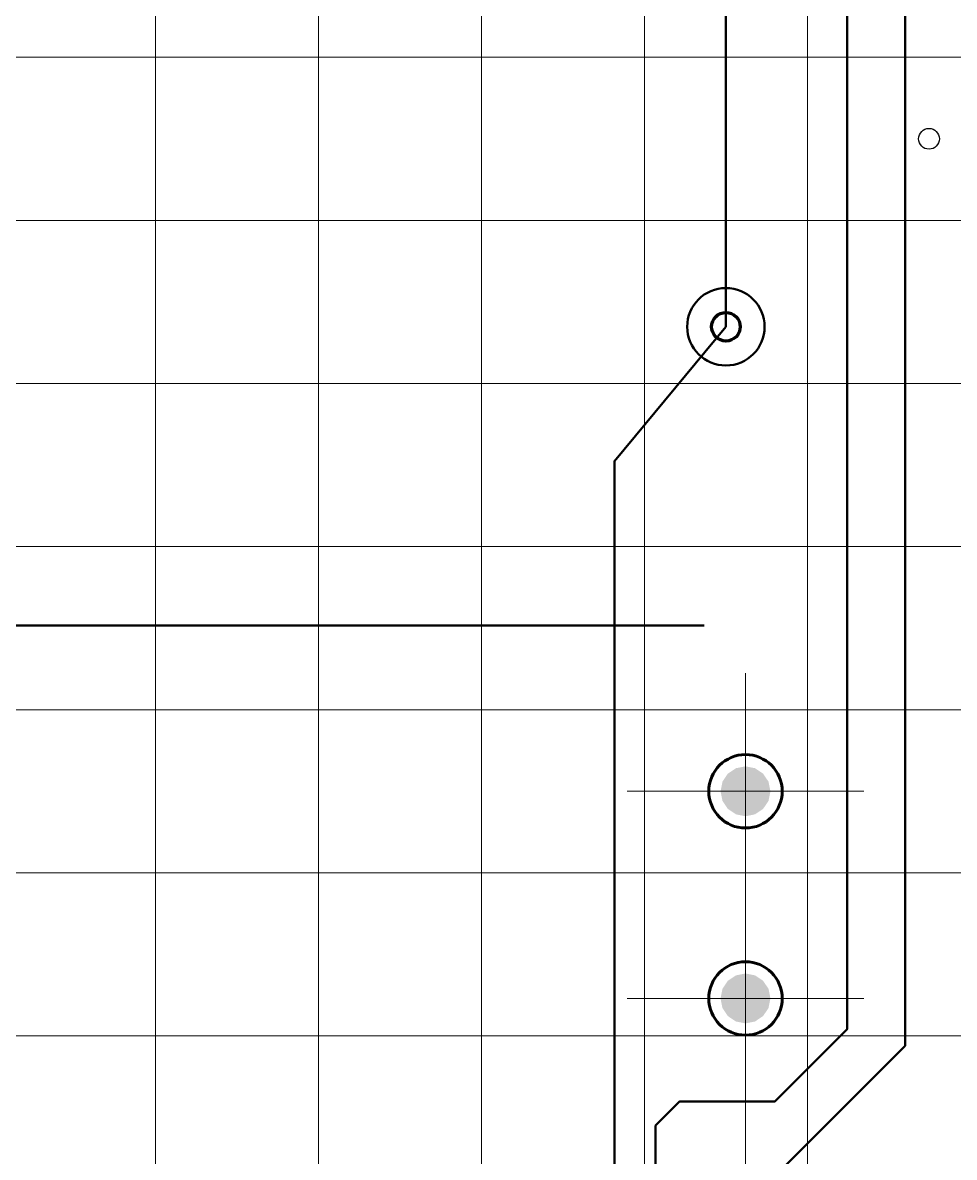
# Model space of a CAD drawing. Extents: x 260 to 1101, y 70 to 664.
# Drawn here: x 572.07 to 594.92, y 495.81 to 523.63 of the extents above; entities that cross this region are included whole.
import ezdxf

# ---------------------------------------------------------------- set-up
doc = ezdxf.new("R2010")
doc.units = 0
doc.header["$MEASUREMENT"] = 0
doc.layers.add('PDF _Геометрия', color=7, linetype='CONTINUOUS')
doc.layers.add('PDF _Сплошная заливка', color=7, linetype='CONTINUOUS')

msp = doc.modelspace()

# ---------------------------------------------------------------- hatches: boundary and pattern name
at = {"layer": 'PDF _Сплошная заливка', "transparency": 33554559}
for points in [[(589.801, 504.786), (589.189, 504.786), (589.236, 505.021), (589.368, 505.219), (589.567, 505.352), (589.801, 505.398)], [(589.801, 504.786), (589.801, 504.174), (589.567, 504.221), (589.368, 504.354), (589.236, 504.552), (589.189, 504.786)], [(589.801, 499.706), (589.189, 499.706), (589.236, 499.941), (589.368, 500.139), (589.567, 500.272), (589.801, 500.318)], [(589.801, 499.706), (589.801, 499.094), (589.567, 499.141), (589.368, 499.274), (589.236, 499.472), (589.189, 499.706)]]:
    msp.add_hatch(color=256, dxfattribs=at).paths.add_polyline_path(points)
at = {"layer": 'PDF _Сплошная заливка', "true_color": 0xffffff, "transparency": 33554559}
for points in [[(589.801, 505.398), (590.035, 505.352), (590.233, 505.219), (590.366, 505.021), (590.412, 504.786), (589.801, 504.786)], [(590.412, 504.786), (590.366, 504.552), (590.233, 504.354), (590.035, 504.221), (589.801, 504.174), (589.801, 504.786)], [(589.801, 500.318), (590.035, 500.272), (590.233, 500.139), (590.366, 499.941), (590.412, 499.706), (589.801, 499.706)], [(590.412, 499.706), (590.366, 499.472), (590.233, 499.274), (590.035, 499.141), (589.801, 499.094), (589.801, 499.706)]]:
    msp.add_hatch(color=7, dxfattribs=at).paths.add_polyline_path(points)

# ---------------------------------------------------------------- linework, layer by layer
at = {"layer": 'PDF _Геометрия', "lineweight": 18}
for points in [[(575.326, 380.306), (575.326, 382.786), (575.326, 592.786)], [(579.325, 381.546), (579.325, 382.786), (579.325, 592.786)], [(583.323, 380.306), (583.323, 382.786), (583.323, 592.786)], [(587.322, 381.546), (587.322, 382.786), (587.322, 592.786)], [(591.32, 380.306), (591.32, 382.786), (591.32, 592.786)], [(326.173, 522.786), (327.413, 522.786), (647.301, 522.786)], [(324.934, 518.786), (327.413, 518.786), (647.301, 518.786)], [(326.173, 514.786), (327.413, 514.786), (647.301, 514.786)], [(324.934, 510.786), (327.413, 510.786), (647.301, 510.786)], [(589.801, 501.886), (589.801, 507.686)], [(589.801, 502.186), (589.801, 507.386)], [(326.173, 506.786), (327.413, 506.786), (647.301, 506.786)], [(586.902, 504.786), (592.7, 504.786)], [(587.202, 504.786), (592.4, 504.786)], [(324.934, 502.786), (327.413, 502.786), (647.301, 502.786)], [(589.801, 496.806), (589.801, 502.606)], [(589.801, 497.106), (589.801, 502.306)], [(586.902, 499.706), (592.7, 499.706)], [(587.202, 499.706), (592.4, 499.706)], [(326.173, 498.786), (327.413, 498.786), (647.301, 498.786)], [(589.801, 491.726), (589.801, 497.526)], [(589.801, 492.026), (589.801, 497.226)]]:
    msp.add_lwpolyline(points, dxfattribs=at)
at = {"layer": 'PDF _Геометрия', "lineweight": 50}
for points in [[(589.801, 494.626), (593.717, 498.544), (593.717, 528.166), (596.713, 531.163), (596.713, 541.12), (596.713, 542.786), (598.4, 542.786), (598.4, 558.758), (585.766, 571.396), (582.233, 571.396), (579.744, 573.886)], [(589.801, 484.466), (587.594, 486.674), (587.594, 496.589), (588.182, 497.178), (590.518, 497.178), (592.295, 498.956), (592.295, 530.96), (591.94, 531.315), (584.475, 531.315), (583.323, 530.163), (583.323, 529.994), (581.647, 531.671), (575.588, 531.671)], [(589.801, 479.386), (586.586, 482.603), (586.586, 512.882), (589.321, 516.177), (589.321, 525.394)], [(560.347, 508.85), (588.785, 508.85)]]:
    msp.add_lwpolyline(points, dxfattribs=at)
at = {"layer": 'PDF _Геометрия', "lineweight": 30}
msp.add_circle((594.302, 520.786), 0.254, dxfattribs=at)
at = {"layer": 'PDF _Геометрия', "lineweight": 50}
msp.add_circle((589.321, 516.177), 0.95, dxfattribs=at)
at = {"layer": 'PDF _Геометрия', "color": 7, "lineweight": 70, "true_color": 0xffffff}
msp.add_circle((589.321, 516.177), 0.35, dxfattribs=at)
at = {"layer": 'PDF _Геометрия', "lineweight": 60}
for centre in [(589.801, 504.786), (589.801, 504.786), (589.801, 499.706), (589.801, 499.706)]:
    msp.add_circle(centre, 0.9, dxfattribs=at)

doc.saveas('drawing.dxf')
